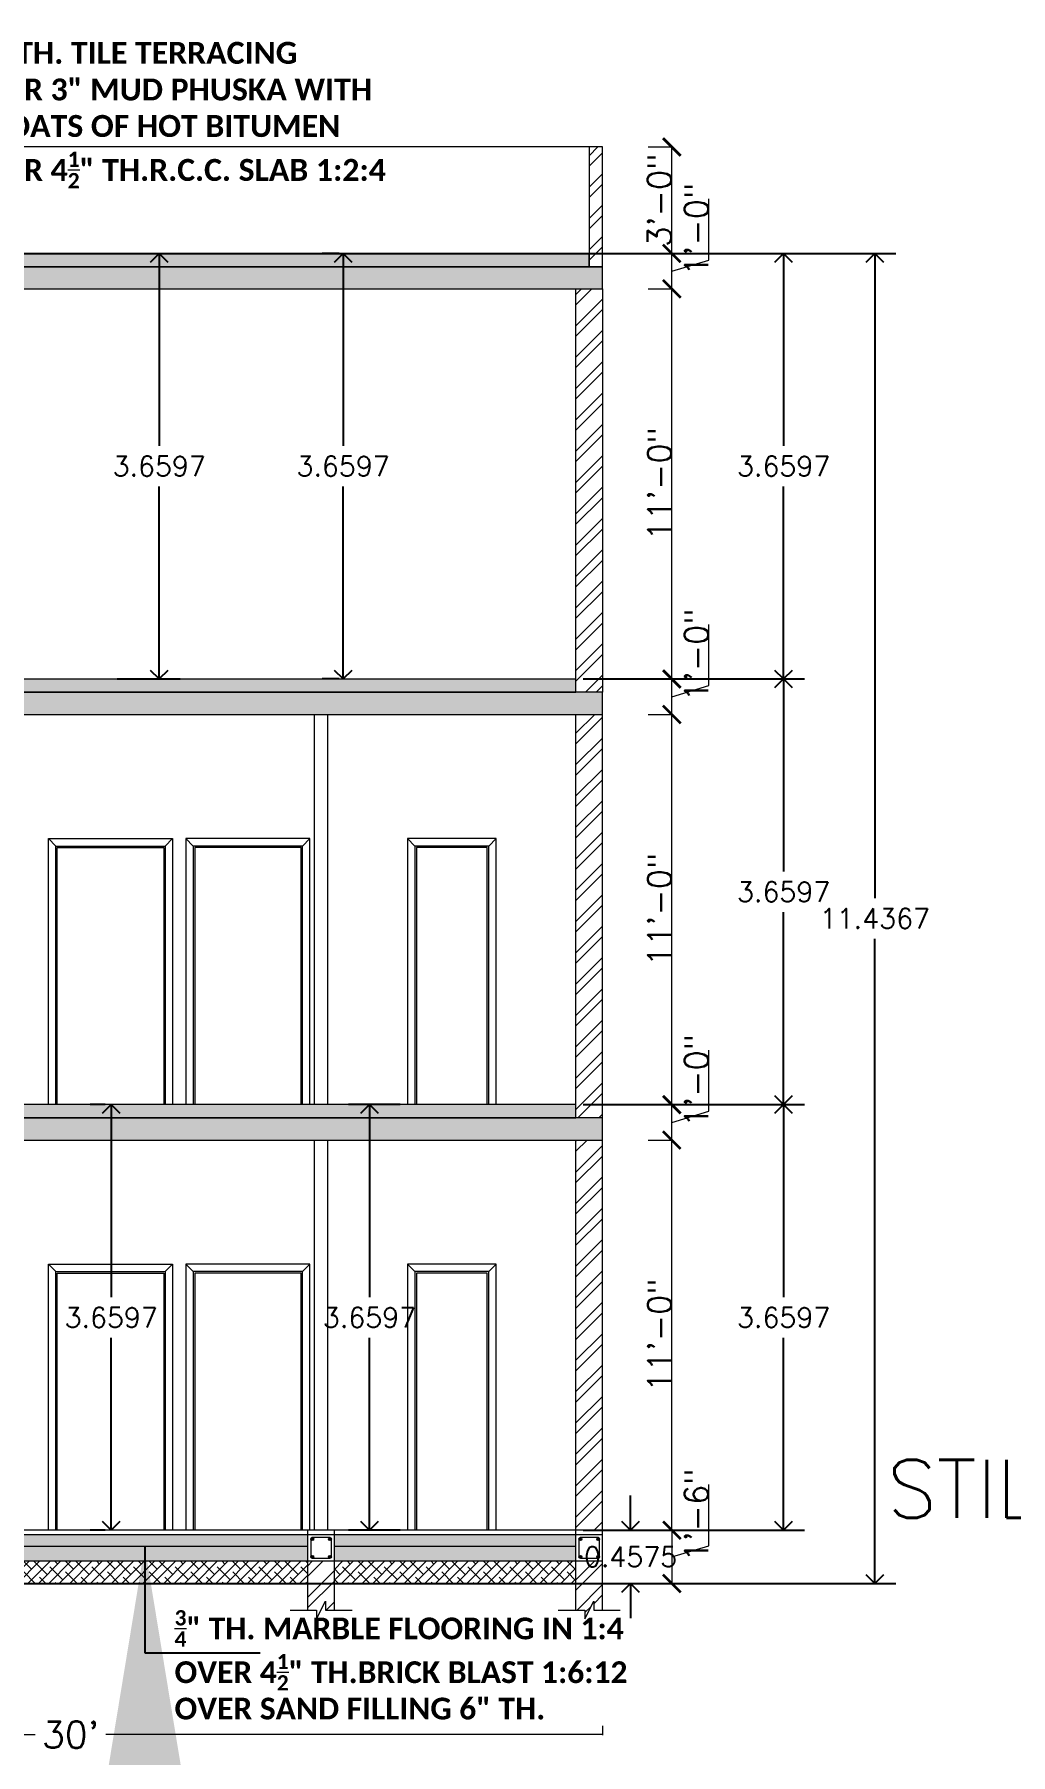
# Model space of a CAD drawing. Header units: metres. Extents: x 0 to 66.7, y 0 to 52.7.
# Drawn here: x 27.17 to 35.56, y 11.29 to 26.08 of the extents above; entities that cross this region are included whole.
import ezdxf

# ---------------------------------------------------------------- set-up
doc = ezdxf.new("R2010")
doc.units = ezdxf.units.M
for name, color, linetype in [('BLK_1_FLR_0_FLOOR_HEIGHT', 160, 'Continuous'), ('BLK_1_FLR_0_KITCHEN', 215, 'Continuous'), ('BLK_1_FLR_0_REGULAR_ROOM_4', 154, 'Continuous'), ('BLK_1_FLR_1_FLOOR_HEIGHT', 160, 'Continuous'), ('BLK_1_FLR_2_FLOOR_HEIGHT', 160, 'Continuous'), ('BLK_1_FLR_2_KITCHEN', 215, 'Continuous'), ('BLK_1_FLR_2_REGULAR_ROOM_1', 154, 'Continuous'), ('BLK_1_HT_OF_BLDG_EXCLUDING_MP', 7, 'Continuous'), ('BLK_1_PLINTH_HEIGHT', 20, 'Continuous')]:
    doc.layers.add(name, color=color, linetype=linetype)
doc.styles.add('MTXPL_TIMES_NEW_ROMA', font='txt.shx', dxfattribs={"height": 0.2})
doc.styles.get("Standard").update_dxf_attribs({"font": 'simplex.shx'})
doc.dimstyles.new('STAIRCASE', dxfattribs={"dimtxt": 4.5, "dimasz": 2, "dimexe": 1, "dimexo": 1, "dimgap": 0.09, "dimtad": 1, "dimdec": 3, "dimzin": 3, "dimdsep": 46, "dimlunit": 4, "dimtxsty": 'Standard', "dimblk": 'ARCHTICK', "dimcen": 0.125, "dimdle": 0.125, "dimazin": 2, "dimtfac": 1, "dimtdec": 3, "dimtofl": 0, "dimtmove": 0, "dimatfit": 3, "dimfxl": 5, "dimfxlon": 1, "dimfrac": 1, "dimtolj": 1, "dimtzin": 0, "dimarcsym": 0})
doc.dimstyles.get("Standard").update_dxf_attribs({"dimtxt": 0.17, "dimasz": 0.149, "dimexe": 0.18, "dimexo": 0.0625, "dimgap": 0.09, "dimtad": 0, "dimtih": 1, "dimtoh": 1, "dimdec": 4, "dimzin": 0, "dimdsep": 46, "dimtxsty": 'Standard', "dimblk": 'OPEN90', "dimcen": 0.09, "dimadec": 0, "dimazin": 0, "dimtfac": 1, "dimtdec": 4, "dimtofl": 0, "dimtmove": 0, "dimatfit": 1, "dimldrblk": 'OPEN', "dimfxl": 1, "dimtolj": 1, "dimtzin": 0, "dimarcsym": 0})
pattern_1 = [(0, (-586.746988, 566.029218), (0.0158842728, 0.0317685456), [0, -0.0317685456])]

# ---------------------------------------------------------------- blocks, each defined once
blk = doc.blocks.new('_ArchTick')
at = {"color": 0, "linetype": 'ByBlock', "const_width": 0.15}
blk.add_lwpolyline([(-0.5, -0.5), (0.5, 0.5)], dxfattribs=at)
blk = doc.blocks.new('_Open90')
at = {"color": 0, "linetype": 'ByBlock', "lineweight": -2}
for p, q in [((0, 0), (-1, 0)), ((-0.5, 0.5), (0, 0)), ((0, 0), (-0.5, -0.5))]:
    blk.add_line(p, q, dxfattribs=at)
blk = doc.blocks.new('*D17')
at = {"layer": 'BLK_1_PLINTH_HEIGHT', "color": 0, "lineweight": -2, "transparency": 16777216}
for p, q in [((32.293, 13.366), (32.293, 13.515)), ((31.886, 13.217), (32.473, 13.217)), ((31.886, 12.76), (32.473, 12.76)), ((32.293, 12.611), (32.293, 12.462))]:
    blk.add_line(p, q, dxfattribs=at)
at = {"layer": 'DEFPOINTS', "color": 0, "lineweight": 0, "transparency": 16777216}
for p in [(31.823, 13.217), (32.293, 13.217), (31.823, 12.76)]:
    blk.add_point(p, dxfattribs=at)
at = {"layer": 'BLK_1_PLINTH_HEIGHT', "color": 0, "lineweight": -2, "transparency": 16777216, "xscale": 0.149, "yscale": 0.149, "zscale": 0.149}
for p, rotation in [((32.293, 13.217), 270), ((32.293, 12.76), 90)]:
    blk.add_blockref('_Open90', p, dxfattribs=dict(at, rotation=rotation))
at = {"layer": 'BLK_1_PLINTH_HEIGHT', "color": 0, "lineweight": 0, "transparency": 16777216, "insert": (32.293, 12.989), "char_height": 0.17, "attachment_point": 5}
blk.add_mtext('\\A1;0.4575', dxfattribs=at)
blk = doc.blocks.new('_Open')
at = {"color": 0, "linetype": 'ByBlock', "lineweight": -2}
for p, q in [((-1, 0.167), (0, 0)), ((-1, -0.167), (0, 0)), ((0, 0), (-1, 0))]:
    blk.add_line(p, q, dxfattribs=at)
blk = doc.blocks.new('*D18')
at = {"layer": 'BLK_1_FLR_0_FLOOR_HEIGHT', "color": 0, "lineweight": -2, "transparency": 16777216}
for p, q in [((31.886, 16.877), (33.789, 16.877)), ((33.609, 16.728), (33.609, 15.222)), ((33.609, 13.366), (33.609, 14.872)), ((31.886, 13.217), (33.789, 13.217))]:
    blk.add_line(p, q, dxfattribs=at)
at = {"layer": 'DEFPOINTS', "color": 0, "lineweight": 0, "transparency": 16777216}
for p in [(31.823, 16.877), (33.609, 16.877), (31.823, 13.217)]:
    blk.add_point(p, dxfattribs=at)
at = {"layer": 'BLK_1_FLR_0_FLOOR_HEIGHT', "color": 0, "lineweight": -2, "transparency": 16777216, "xscale": 0.149, "yscale": 0.149, "zscale": 0.149}
for p, rotation in [((33.609, 16.877), 90), ((33.609, 13.217), 270)]:
    blk.add_blockref('_Open90', p, dxfattribs=dict(at, rotation=rotation))
at = {"layer": 'BLK_1_FLR_0_FLOOR_HEIGHT', "color": 0, "lineweight": 0, "transparency": 16777216, "insert": (33.609, 15.047), "char_height": 0.17, "attachment_point": 5}
blk.add_mtext('\\A1;3.6597', dxfattribs=at)
blk = doc.blocks.new('*D212')
at = {"layer": 'BLK_1_FLR_0_REGULAR_ROOM_4', "color": 0, "lineweight": -2, "transparency": 16777216}
for p, q in [((30.312, 16.877), (29.868, 16.877)), ((30.048, 16.728), (30.048, 15.222)), ((30.048, 13.366), (30.048, 14.872)), ((30.312, 13.217), (29.868, 13.217))]:
    blk.add_line(p, q, dxfattribs=at)
at = {"layer": 'DEFPOINTS', "color": 0, "lineweight": 0, "transparency": 16777216}
for p in [(30.048, 16.877), (30.375, 16.877), (30.375, 13.217)]:
    blk.add_point(p, dxfattribs=at)
at = {"layer": 'BLK_1_FLR_0_REGULAR_ROOM_4', "color": 0, "lineweight": -2, "transparency": 16777216, "xscale": 0.149, "yscale": 0.149, "zscale": 0.149}
for p, rotation in [((30.048, 16.877), 90), ((30.048, 13.217), 270)]:
    blk.add_blockref('_Open90', p, dxfattribs=dict(at, rotation=rotation))
at = {"layer": 'BLK_1_FLR_0_REGULAR_ROOM_4', "color": 0, "lineweight": 0, "transparency": 16777216, "insert": (30.048, 15.047), "char_height": 0.17, "attachment_point": 5}
blk.add_mtext('\\A1;3.6597', dxfattribs=at)
blk = doc.blocks.new('*D244')
at = {"layer": 'BLK_1_FLR_1_FLOOR_HEIGHT', "color": 0, "lineweight": -2, "transparency": 16777216}
for p, q in [((31.886, 20.537), (33.789, 20.537)), ((33.609, 20.388), (33.609, 18.882)), ((33.609, 17.026), (33.609, 18.532)), ((31.886, 16.877), (33.789, 16.877))]:
    blk.add_line(p, q, dxfattribs=at)
at = {"layer": 'DEFPOINTS', "color": 0, "lineweight": 0, "transparency": 16777216}
for p in [(31.823, 20.537), (33.609, 20.537), (31.823, 16.877)]:
    blk.add_point(p, dxfattribs=at)
at = {"layer": 'BLK_1_FLR_1_FLOOR_HEIGHT', "color": 0, "lineweight": -2, "transparency": 16777216, "xscale": 0.149, "yscale": 0.149, "zscale": 0.149}
for p, rotation in [((33.609, 20.537), 90), ((33.609, 16.877), 270)]:
    blk.add_blockref('_Open90', p, dxfattribs=dict(at, rotation=rotation))
at = {"layer": 'BLK_1_FLR_1_FLOOR_HEIGHT', "color": 0, "lineweight": 0, "transparency": 16777216, "insert": (33.609, 18.707), "char_height": 0.17, "attachment_point": 5}
blk.add_mtext('\\A1;3.6597', dxfattribs=at)
blk = doc.blocks.new('*D245')
at = {"layer": 'BLK_1_FLR_2_FLOOR_HEIGHT', "color": 0, "lineweight": -2, "transparency": 16777216}
for p, q in [((31.886, 24.197), (33.789, 24.197)), ((33.609, 24.048), (33.609, 22.542)), ((33.609, 20.686), (33.609, 22.192)), ((31.886, 20.537), (33.789, 20.537))]:
    blk.add_line(p, q, dxfattribs=at)
at = {"layer": 'DEFPOINTS', "color": 0, "lineweight": 0, "transparency": 16777216}
for p in [(31.823, 24.197), (33.609, 24.197), (31.823, 20.537)]:
    blk.add_point(p, dxfattribs=at)
at = {"layer": 'BLK_1_FLR_2_FLOOR_HEIGHT', "color": 0, "lineweight": -2, "transparency": 16777216, "xscale": 0.149, "yscale": 0.149, "zscale": 0.149}
for p, rotation in [((33.609, 24.197), 90), ((33.609, 20.537), 270)]:
    blk.add_blockref('_Open90', p, dxfattribs=dict(at, rotation=rotation))
at = {"layer": 'BLK_1_FLR_2_FLOOR_HEIGHT', "color": 0, "lineweight": 0, "transparency": 16777216, "insert": (33.609, 22.367), "char_height": 0.17, "attachment_point": 5}
blk.add_mtext('\\A1;3.6597', dxfattribs=at)
blk = doc.blocks.new('*D258')
at = {"layer": 'BLK_1_FLR_0_KITCHEN', "color": 0, "lineweight": -2, "transparency": 16777216}
for p, q in [((27.775, 16.877), (27.647, 16.877)), ((27.827, 16.728), (27.827, 15.222)), ((27.827, 13.366), (27.827, 14.872)), ((27.775, 13.217), (27.647, 13.217))]:
    blk.add_line(p, q, dxfattribs=at)
at = {"layer": 'DEFPOINTS', "color": 0, "lineweight": 0, "transparency": 16777216}
for p in [(27.827, 16.877), (27.837, 16.877), (27.837, 13.217)]:
    blk.add_point(p, dxfattribs=at)
at = {"layer": 'BLK_1_FLR_0_KITCHEN', "color": 0, "lineweight": -2, "transparency": 16777216, "xscale": 0.149, "yscale": 0.149, "zscale": 0.149}
for p, rotation in [((27.827, 16.877), 90), ((27.827, 13.217), 270)]:
    blk.add_blockref('_Open90', p, dxfattribs=dict(at, rotation=rotation))
at = {"layer": 'BLK_1_FLR_0_KITCHEN', "color": 0, "lineweight": 0, "transparency": 16777216, "insert": (27.827, 15.047), "char_height": 0.17, "attachment_point": 5}
blk.add_mtext('\\A1;3.6597', dxfattribs=at)
blk = doc.blocks.new('*D263')
at = {"layer": 'BLK_1_FLR_2_REGULAR_ROOM_1', "color": 0, "lineweight": -2, "transparency": 16777216}
for p, q in [((27.878, 24.197), (28.42, 24.197)), ((28.24, 24.048), (28.24, 22.542)), ((28.24, 20.686), (28.24, 22.192)), ((27.878, 20.537), (28.42, 20.537))]:
    blk.add_line(p, q, dxfattribs=at)
at = {"layer": 'DEFPOINTS', "color": 0, "lineweight": 0, "transparency": 16777216}
for p in [(27.816, 24.197), (28.24, 24.197), (27.816, 20.537)]:
    blk.add_point(p, dxfattribs=at)
at = {"layer": 'BLK_1_FLR_2_REGULAR_ROOM_1', "color": 0, "lineweight": -2, "transparency": 16777216, "xscale": 0.149, "yscale": 0.149, "zscale": 0.149}
for p, rotation in [((28.24, 24.197), 90), ((28.24, 20.537), 270)]:
    blk.add_blockref('_Open90', p, dxfattribs=dict(at, rotation=rotation))
at = {"layer": 'BLK_1_FLR_2_REGULAR_ROOM_1', "color": 0, "lineweight": 0, "transparency": 16777216, "insert": (28.24, 22.367), "char_height": 0.17, "attachment_point": 5}
blk.add_mtext('\\A1;3.6597', dxfattribs=at)
blk = doc.blocks.new('*D265')
at = {"layer": 'BLK_1_FLR_2_KITCHEN', "color": 0, "lineweight": -2, "transparency": 16777216}
for p, q in [((29.788, 24.197), (29.641, 24.197)), ((29.821, 24.048), (29.821, 22.542)), ((29.821, 20.686), (29.821, 22.192)), ((29.788, 20.537), (29.641, 20.537))]:
    blk.add_line(p, q, dxfattribs=at)
at = {"layer": 'DEFPOINTS', "color": 0, "lineweight": 0, "transparency": 16777216}
for p in [(29.821, 24.197), (29.851, 24.197), (29.851, 20.537)]:
    blk.add_point(p, dxfattribs=at)
at = {"layer": 'BLK_1_FLR_2_KITCHEN', "color": 0, "lineweight": -2, "transparency": 16777216, "xscale": 0.149, "yscale": 0.149, "zscale": 0.149}
for p, rotation in [((29.821, 24.197), 90), ((29.821, 20.537), 270)]:
    blk.add_blockref('_Open90', p, dxfattribs=dict(at, rotation=rotation))
at = {"layer": 'BLK_1_FLR_2_KITCHEN', "color": 0, "lineweight": 0, "transparency": 16777216, "insert": (29.821, 22.367), "char_height": 0.17, "attachment_point": 5}
blk.add_mtext('\\A1;3.6597', dxfattribs=at)
blk = doc.blocks.new('*D333')
at = {"layer": 'BLK_1_HT_OF_BLDG_EXCLUDING_MP', "color": 0, "lineweight": -2, "transparency": 16777216}
for p, q in [((22.965, 24.197), (34.574, 24.197)), ((34.394, 24.048), (34.394, 18.653)), ((34.394, 12.909), (34.394, 18.303)), ((22.965, 12.76), (34.574, 12.76))]:
    blk.add_line(p, q, dxfattribs=at)
at = {"layer": 'DEFPOINTS', "color": 0, "lineweight": 0, "transparency": 16777216}
for p in [(22.903, 24.197), (34.394, 24.197), (22.903, 12.76)]:
    blk.add_point(p, dxfattribs=at)
at = {"layer": 'BLK_1_HT_OF_BLDG_EXCLUDING_MP', "color": 0, "lineweight": -2, "transparency": 16777216, "xscale": 0.149, "yscale": 0.149, "zscale": 0.149}
for p, rotation in [((34.394, 24.197), 90), ((34.394, 12.76), 270)]:
    blk.add_blockref('_Open90', p, dxfattribs=dict(at, rotation=rotation))
at = {"layer": 'BLK_1_HT_OF_BLDG_EXCLUDING_MP', "color": 0, "lineweight": 0, "transparency": 16777216, "insert": (34.394, 18.478), "char_height": 0.17, "attachment_point": 5}
blk.add_mtext('\\A1;11.4367', dxfattribs=at)

msp = doc.modelspace()

# ---------------------------------------------------------------- hatches: boundary and pattern name
at = {"lineweight": 0}
h = msp.add_hatch(dxfattribs=at)
h.set_pattern_fill('ANSI32', color=256, scale=0.508297)
h.set_pattern_definition([(45, (-24447.27909, -410.05607), (-0.134782524, 0.134782524), []), (45, (-24447.18923, -410.05607), (-0.134782524, 0.134782524), [])])
h.paths.add_polyline_path([(32.0522, 25.1116), (31.93784, 25.1116), (31.93784, 24.0823), (32.0522, 24.0823)])
h.paths.add_polyline_path([(32.0522, 23.89169), (31.82347, 23.89169), (31.82347, 20.42256), (32.0522, 20.42256)])
h.paths.add_polyline_path([(32.0522, 20.23195), (31.82347, 20.23195), (31.82347, 16.76283), (32.0522, 16.76283)])
h.paths.add_polyline_path([(32.0522, 16.57222), (31.82347, 16.57222), (31.82347, 13.21746), (32.0522, 13.21746)])
h.paths.add_polyline_path([(32.0522, 12.9506), (31.82347, 12.9506), (31.82347, 12.53126), (31.89971, 12.53126), (31.89971, 12.45501), (31.97596, 12.6075), (31.97596, 12.53126), (32.0522, 12.53126)])
h.paths.add_polyline_path([(29.74581, 12.9506), (29.51707, 12.9506), (29.51707, 12.53126), (29.59332, 12.53126), (29.59332, 12.45501), (29.66956, 12.6075), (29.66956, 12.53126), (29.74581, 12.53126)])
h.paths.add_polyline_path([(23.13159, 12.9506), (22.90286, 12.9506), (22.90286, 12.53126), (22.97911, 12.53126), (22.97911, 12.45501), (23.05535, 12.6075), (23.05535, 12.53126), (23.13159, 12.53126)])
h.paths.add_polyline_path([(23.13159, 16.57222), (22.90286, 16.57222), (22.90286, 13.21746), (23.13159, 13.21746)])
h.paths.add_polyline_path([(23.13159, 20.23195), (22.90286, 20.23195), (22.90286, 16.76283), (23.13159, 16.76283)])
h.paths.add_polyline_path([(23.13159, 23.89169), (22.90286, 23.89169), (22.90286, 20.42256), (23.13159, 20.42256)])
h.paths.add_polyline_path([(24.88522, 23.89169), (24.65648, 23.89169), (24.65648, 20.42256), (24.88522, 20.42256)])
h.paths.add_polyline_path([(23.01723, 25.1116), (22.90286, 25.1116), (22.90286, 24.0823), (23.01723, 24.0823)])
h = msp.add_hatch(dxfattribs=at)
h.set_pattern_fill('DOTS', color=256, scale=0.508297)
h.set_pattern_definition([(0, (-586.746988, 573.34869), (0.0158842728, 0.0317685456), [0, -0.0317685456])])
h.paths.add_polyline_path([(31.93784, 24.19667), (23.01723, 24.19667), (23.01723, 24.0823), (31.93784, 24.0823)])
h = msp.add_hatch(dxfattribs=at)
h.set_pattern_fill('AR-CONC', color=256, scale=0.025415)
h.set_pattern_definition([(50, (-586.74699, 573.34869), (0.182290502, -0.015948352), [0.019061127, -0.2096724]), (355, (-586.74699, 573.3487), (-0.035263425, 0.1911684), [0.0152489, -0.16773792]), (100.451444, (-586.7318, 573.34736), (0.147027077, 0.175220046), [0.016199466, -0.17819412]), (46.1842, (-586.74699, 573.39952), (0.27123764, -0.042066455), [0.02859169, -0.3145086]), (96.635635, (-586.72438, 573.39602), (0.237542805, 0.24757065), [0.02429921, -0.26729133]), (351.184164, (-586.747, 573.39952), (0.237542805, 0.24757065), [0.02287335, -0.25160688]), (21, (-586.72157, 573.38681), (0.15170295, -0.102324933), [0.019061127, -0.2096724]), (326, (-586.72157, 573.38681), (0.061838194, 0.1842957), [0.0152489, -0.16773792]), (71.451445, (-586.70893, 573.37829), (0.213541143, 0.081970765), [0.016199465, -0.17819412]), (37.5, (-586.74699, 573.34869), (0.0030904073, 0.0846044285), [0, -0.165704734, 0, -0.170279404, 0, -0.168373292]), (7.5, (-586.74699, 573.34869), (0.066858693, 0.100239092), [0, -0.097084675, 0, -0.161892508, 0, -0.064172462]), (327.5, (-586.80366, 573.34869), (0.135670099, -0.005732284), [0, -0.063537091, 0, -0.198235724, 0, -0.263043557]), (317.5, (-586.82908, 573.34869), (0.148215811, 0.025441518), [0, -0.082598218, 0, -0.131648853, 0, -0.186799048])])
h.paths.add_polyline_path([(32.0522, 24.0823), (22.90286, 24.0823), (22.90286, 23.89169), (32.0522, 23.89169)])
h = msp.add_hatch(dxfattribs=at)
h.set_pattern_fill('AR-CONC', color=256, scale=0.025415)
h.set_pattern_definition([(50, (-586.74699, 569.68895), (0.182290502, -0.015948352), [0.019061127, -0.2096724]), (355, (-586.74699, 569.68895), (-0.035263425, 0.1911684), [0.0152489, -0.16773792]), (100.451444, (-586.7318, 569.68763), (0.147027077, 0.175220046), [0.016199466, -0.17819412]), (46.1842, (-586.74699, 569.73978), (0.27123764, -0.042066455), [0.02859169, -0.3145086]), (96.635635, (-586.72438, 569.73628), (0.237542805, 0.24757065), [0.02429921, -0.26729133]), (351.184164, (-586.747, 569.73978), (0.237542805, 0.24757065), [0.02287335, -0.25160688]), (21, (-586.72157, 569.72708), (0.15170295, -0.102324933), [0.019061127, -0.2096724]), (326, (-586.72157, 569.72708), (0.061838194, 0.1842957), [0.0152489, -0.16773792]), (71.451445, (-586.70893, 569.71855), (0.213541143, 0.081970765), [0.016199465, -0.17819412]), (37.5, (-586.74699, 569.688955), (0.0030904073, 0.0846044285), [0, -0.165704734, 0, -0.170279404, 0, -0.168373292]), (7.5, (-586.74699, 569.688955), (0.066858693, 0.100239092), [0, -0.097084675, 0, -0.161892508, 0, -0.064172462]), (327.5, (-586.80366, 569.688955), (0.135670099, -0.005732284), [0, -0.063537091, 0, -0.198235724, 0, -0.263043557]), (317.5, (-586.82908, 569.68895), (0.148215811, 0.025441518), [0, -0.082598218, 0, -0.131648853, 0, -0.186799048])])
h.paths.add_polyline_path([(32.0522, 20.42256), (22.90286, 20.42256), (22.90286, 20.23195), (32.0522, 20.23195)])
h = msp.add_hatch(dxfattribs=at)
h.set_pattern_fill('DOTS', color=256, scale=0.508297)
h.set_pattern_definition([(0, (-586.746988, 569.688955), (0.0158842728, 0.0317685456), [0, -0.0317685456])])
h.paths.add_polyline_path([(24.65648, 20.42256), (24.65648, 20.53693), (23.13159, 20.53693), (23.13159, 20.42256)])
h.paths.add_polyline_path([(24.88522, 20.53693), (24.88522, 20.42256), (31.82347, 20.42256), (31.82347, 20.53693)])
h = msp.add_hatch(dxfattribs=at)
h.set_pattern_fill('DOTS', color=256, scale=0.508297)
h.set_pattern_definition(pattern_1)
h.paths.add_polyline_path([(31.82347, 16.87719), (23.13159, 16.87719), (23.13159, 16.76283), (31.82347, 16.76283)])
h = msp.add_hatch(dxfattribs=at)
h.set_pattern_fill('AR-CONC', color=256, scale=0.025415)
h.set_pattern_definition([(50, (-586.74699, 566.02922), (0.182290502, -0.015948352), [0.019061127, -0.2096724]), (355, (-586.74699, 566.02922), (-0.035263425, 0.1911684), [0.0152489, -0.16773792]), (100.451444, (-586.7318, 566.02789), (0.147027077, 0.175220046), [0.016199466, -0.17819412]), (46.1842, (-586.74699, 566.08005), (0.27123764, -0.042066455), [0.02859169, -0.3145086]), (96.635635, (-586.72438, 566.07654), (0.237542805, 0.24757065), [0.02429921, -0.26729133]), (351.184164, (-586.747, 566.08005), (0.237542805, 0.24757065), [0.02287335, -0.25160688]), (21, (-586.72157, 566.06734), (0.15170295, -0.102324933), [0.019061127, -0.2096724]), (326, (-586.72157, 566.06734), (0.061838194, 0.1842957), [0.0152489, -0.16773792]), (71.451445, (-586.70893, 566.05881), (0.213541143, 0.081970765), [0.016199465, -0.17819412]), (37.5, (-586.74699, 566.02922), (0.0030904073, 0.0846044285), [0, -0.165704734, 0, -0.170279404, 0, -0.168373292]), (7.5, (-586.74699, 566.02922), (0.066858693, 0.100239092), [0, -0.097084675, 0, -0.161892508, 0, -0.064172462]), (327.5, (-586.80366, 566.02922), (0.135670099, -0.005732284), [0, -0.063537091, 0, -0.198235724, 0, -0.263043557]), (317.5, (-586.82908, 566.02922), (0.148215811, 0.025441518), [0, -0.082598218, 0, -0.131648853, 0, -0.186799048])])
h.paths.add_polyline_path([(32.0522, 16.76283), (22.90286, 16.76283), (22.90286, 16.57222), (32.0522, 16.57222)])
h = msp.add_hatch(dxfattribs=at)
h.set_pattern_fill('GRAVEL', color=256, scale=0.254148)
h.set_pattern_definition([(228.0127875, (-586.564001, 566.283367), (-2.03318691684, -2.28733528145), [0.034192104, -3.385024445]), (184.9697407, (-586.586874, 566.257952), (3.04978037526, 0.2541483646), [0.058674725, -5.8087959]), (132.510447, (-586.645328, 566.252869), (2.54148364605, -2.79563201066), [0.041372304, -4.09586333]), (267.273689, (-586.744446, 566.189332), (0.2541483646, 5.0829672921), [0.053431644, -5.28973174]), (292.8336542, (-586.746988, 566.13596), (-1.27074182303, 3.04978037526), [0.052393956, -5.1870088]), (357.273689, (-586.726656, 566.087672), (-5.0829672921, 0.2541483646), [0.053431644, -5.28973174]), (37.6942405, (-586.673285, 566.085131), (-3.30392873987, -2.54148364605), [0.070660616, -6.995395245]), (72.2553284, (-586.617372, 566.128336), (1.77903855224, 5.59126402131), [0.066710896, -6.60438111]), (121.4295656, (-586.59704, 566.191873), (-2.03318691684, 3.30392873987), [0.0536126, -5.30765303]), (175.2363583, (-586.624997, 566.23762), (2.79563201066, -0.2541483646), [0.06120706, -2.99914451]), (222.3974378, (-586.685992, 566.242703), (-3.04978037526, -2.79563201066), [0.079154, -7.83625183]), (138.8140748, (-586.49284, 566.18679), (-1.77903855224, 1.5248901876), [0.027016225, -2.67461795]), (171.4692344, (-586.513171, 566.20458), (3.30392873987, -0.50829672921), [0.0513982, -5.08843438]), (225, (-586.564, 566.2122), (0, -0.254148365), [0.035941916, -0.32347815]), (203.1985905, (-586.58179, 566.242703), (1.270741823, 0.5082967292), [0.01935543, -1.91618085]), (291.8014095, (-586.59958, 566.23508), (-0.2541483646, 0.7624450938), [0.02737254, -1.34125829]), (30.9637565, (-586.589416, 566.209664), (0.7624450938, 0.5082967292), [0.04445792, -1.43746897]), (161.565051, (-586.55129, 566.23254), (0.508296729, -0.2541483646), [0.03214748, -0.771540215]), (16.3895403, (-586.746988, 566.235078), (2.54148364605, 0.76244509382), [0.04503509, -4.458485405]), (70.346176, (-586.703783, 566.247786), (-1.01659345842, -2.79563201066), [0.03778195, -3.74040511]), (293.1985905, (-586.551294, 566.283367), (-0.5082967292, 1.270741823), [0.03871061, -1.89682567]), (343.6104597, (-586.536045, 566.247786), (-2.54148364605, 0.76244509382), [0.04503509, -4.458485405]), (339.4439548, (-586.746988, 566.077506), (-1.270741823, 0.5082967292), [0.04342887, -2.12801571]), (294.7751406, (-586.706324, 566.062258), (-1.27074182303, 2.79563201066), [0.036388455, -3.60246235]), (66.8014095, (-586.548752, 566.029218), (0.5082967292, 1.270741823), [0.03871061, -1.89682567]), (17.3540246, (-586.533503, 566.064799), (-3.30392873987, -1.01659345842), [0.042603145, -4.21769977]), (69.4439548, (-586.673285, 566.029218), (-0.5082967292, -1.270741823), [0.02171444, -2.14973014]), (101.3099325, (-586.564, 566.02922), (-0.2541483646, 1.0165934584), [0.012959025, -1.282948445]), (165.9637565, (-586.56654, 566.041926), (0.762445094, -0.2541483646), [0.052393956, -0.995486596]), (186.009006, (-586.617372, 566.054633), (2.54148364605, 0.2541483646), [0.048555045, -4.80694264]), (303.690068, (-586.589416, 566.18679), (-0.2541483646, 0.508296729), [0.036653785, -0.879691175]), (353.1572266, (-586.569084, 566.156292), (4.32052219829, -0.50829672921), [0.06399303, -6.335299274]), (60.945396, (-586.505547, 566.148668), (-1.0165934584, -1.7790385522), [0.0261661, -2.590451464]), (90, (-586.49284, 566.17154), (-0.254148365, 0.254148365), [0.0152489, -0.23889946]), (120.2564372, (-586.622455, 566.062258), (1.01659345842, -1.77903855224), [0.03530731, -3.49543461]), (48.0127875, (-586.640245, 566.092755), (2.03318691684, 2.28733528145), [0.06838421, -3.35083234]), (0, (-586.5945, 566.14358), (0.254148365, 0.254148365), [0.066078575, -0.18806979]), (325.3048465, (-586.52842, 566.143585), (2.54148364605, -1.77903855224), [0.040184415, -3.978254064]), (254.054604, (-586.49538, 566.12071), (-0.2541483646, -1.0165934584), [0.03700451, -1.81322351]), (207.6459754, (-586.505547, 566.085131), (-4.8288189275, -2.54148364605), [0.06024968, -5.96472848]), (175.4260787, (-586.558918, 566.057175), (-3.30392873987, 0.2541483646), [0.063740156, -6.3102684])])
h.paths.add_polyline_path([(29.74581, 13.17934), (29.74581, 13.07768), (31.82347, 13.07768), (31.82347, 13.17934)])
h.paths.add_polyline_path([(29.51707, 13.07768), (29.51707, 13.17934), (23.13159, 13.17934), (23.13159, 13.07768)])
h = msp.add_hatch(dxfattribs=at)
h.set_pattern_fill('DOTS', color=256, scale=0.508297)
h.set_pattern_definition(pattern_1)
h.paths.add_polyline_path([(29.51707, 12.9506), (29.51707, 13.07768), (23.13159, 13.07768), (23.13159, 12.9506)])
h.paths.add_polyline_path([(29.74581, 13.07768), (29.74581, 12.9506), (31.82347, 12.9506), (31.82347, 13.07768)])
h = msp.add_hatch(color=256, dxfattribs=at)
h.dxf.hatch_style = 1
edge = h.paths.add_edge_path()
edge.add_arc((29.70768, 13.14121), 0.01271, 0, 360)
edge = h.paths.add_edge_path()
edge.add_arc((29.55519, 13.14121), 0.01271, 0, 360)
edge = h.paths.add_edge_path()
edge.add_arc((29.55519, 12.98872), 0.01271, 0, 360)
edge = h.paths.add_edge_path()
edge.add_arc((29.70768, 12.98872), 0.01271, 0, 360)
h = msp.add_hatch(color=256, dxfattribs=at)
h.dxf.hatch_style = 1
edge = h.paths.add_edge_path()
edge.add_arc((32.01408, 13.14121), 0.01271, 0, 360)
edge = h.paths.add_edge_path()
edge.add_arc((31.86159, 13.14121), 0.01271, 0, 360)
edge = h.paths.add_edge_path()
edge.add_arc((31.86159, 12.98872), 0.01271, 0, 360)
edge = h.paths.add_edge_path()
edge.add_arc((32.01408, 12.98872), 0.01271, 0, 360)
h = msp.add_hatch(dxfattribs=at)
h.set_pattern_fill('ANSI38', color=256, scale=0.508297)
h.set_pattern_definition([(45, (-586.74699, 566.02922), (-0.044927508, 0.044927508), []), (135, (-586.74699, 566.02922), (-0.134782524, 0.044927508), [0.158842728, -0.095305637])])
h.paths.add_polyline_path([(29.74581, 12.9506), (29.74581, 12.75999), (31.82347, 12.75999), (31.82347, 12.9506)])
h.paths.add_polyline_path([(29.51707, 12.75999), (29.51707, 12.9506), (23.13159, 12.9506), (23.13159, 12.75999)])

# ---------------------------------------------------------------- linework, layer by layer
for p, q in [((31.93784, 25.1116), (23.01723, 25.1116)), ((32.44431, 25.1116), (32.6508, 25.1116)), ((32.64762, 24.19349), (32.64762, 25.11478)), ((32.96566, 24.13959), (32.96566, 24.6655)), ((32.44431, 24.19667), (32.6508, 24.19667)), ((32.44431, 24.19667), (32.6508, 24.19667)), ((32.64762, 23.88851), (32.64762, 24.19984)), ((32.64762, 24.04418), (32.96566, 24.13959)), ((32.44431, 23.89169), (32.6508, 23.89169)), ((32.44431, 23.89169), (32.6508, 23.89169)), ((32.64762, 20.53375), (32.64762, 23.89487)), ((32.96566, 20.47985), (32.96566, 21.00576)), ((32.44431, 20.53693), (32.6508, 20.53693)), ((32.44431, 20.53693), (32.6508, 20.53693)), ((32.64762, 20.22878), (32.64762, 20.54011)), ((32.64762, 20.38444), (32.96566, 20.47985)), ((29.57426, 16.87719), (29.57426, 20.23195)), ((29.68862, 16.87719), (29.68862, 20.23195)), ((31.82347, 16.76283), (31.82347, 20.23195)), ((32.0522, 16.76283), (32.0522, 20.23195)), ((32.44431, 20.23195), (32.6508, 20.23195)), ((32.44431, 20.23195), (32.6508, 20.23195)), ((32.64762, 16.87402), (32.64762, 20.23513)), ((27.28692, 19.16453), (27.35046, 19.10099)), ((28.35434, 19.16453), (28.29081, 19.10099)), ((28.46871, 19.16453), (28.53225, 19.10099)), ((29.53613, 19.16453), (29.4726, 19.10099)), ((30.37482, 19.16453), (30.43836, 19.10099)), ((31.13727, 19.16453), (31.07373, 19.10099)), ((32.96566, 16.82012), (32.96566, 17.34602)), ((32.44431, 16.87719), (32.6508, 16.87719)), ((32.44431, 16.87719), (32.6508, 16.87719)), ((32.64762, 16.56904), (32.64762, 16.88037)), ((32.64762, 16.7247), (32.96566, 16.82012)), ((29.57426, 13.21746), (29.57426, 16.57222)), ((29.68862, 13.21746), (29.68862, 16.57222)), ((31.82347, 12.53126), (31.82347, 16.57222)), ((32.0522, 12.53126), (32.0522, 16.57222)), ((32.44431, 16.57222), (32.6508, 16.57222)), ((32.44431, 16.57222), (32.6508, 16.57222)), ((32.64762, 13.21428), (32.64762, 16.57539)), ((27.28692, 15.50479), (27.35046, 15.44126)), ((28.35434, 15.50479), (28.29081, 15.44126)), ((28.46871, 15.50479), (28.53225, 15.44126)), ((29.53613, 15.50479), (29.4726, 15.44126)), ((30.37482, 15.50479), (30.43836, 15.44126)), ((31.13727, 15.50479), (31.07373, 15.44126)), ((32.96566, 13.08413), (32.96566, 13.61004)), ((32.0522, 13.21746), (22.90286, 13.21746)), ((32.0522, 13.17934), (22.90286, 13.17934)), ((29.51707, 12.53126), (29.51707, 13.21746)), ((29.74581, 12.53126), (29.74581, 13.21746)), ((32.44431, 13.21746), (32.6508, 13.21746)), ((32.44431, 13.21746), (32.6508, 13.21746)), ((32.64762, 13.22063), (32.64762, 12.75681)), ((29.51707, 13.07768), (23.13159, 13.07768)), ((31.82347, 13.07768), (29.74581, 13.07768)), ((32.64762, 12.98872), (32.96566, 13.08413)), ((32.0522, 12.9506), (22.90286, 12.9506)), ((29.51707, 12.75999), (23.13159, 12.75999)), ((31.82347, 12.75999), (29.74581, 12.75999)), ((32.44431, 12.75999), (32.6508, 12.75999)), ((22.90744, 11.45995), (27.28123, 11.45995)), ((32.04763, 11.45995), (27.67384, 11.45995)), ((32.0522, 11.5362), (32.0522, 11.45538))]:
    msp.add_line(p, q, dxfattribs=at)
for points in [[(32.0522, 25.1116), (31.93784, 25.1116), (31.93784, 24.0823), (32.0522, 24.0823)], [(31.93784, 24.19667), (23.01723, 24.19667), (23.01723, 24.0823), (31.93784, 24.0823)], [(32.0522, 24.0823), (22.90286, 24.0823), (22.90286, 23.89169), (32.0522, 23.89169)], [(32.0522, 20.42256), (31.82347, 20.42256), (31.82347, 23.89169), (32.0522, 23.89169)], [(32.0522, 20.42256), (22.90286, 20.42256), (22.90286, 20.23195), (32.0522, 20.23195)], [(31.82347, 16.87719), (23.13159, 16.87719), (23.13159, 16.76283), (31.82347, 16.76283)], [(32.0522, 16.76283), (22.90286, 16.76283), (22.90286, 16.57222), (32.0522, 16.57222)]]:
    msp.add_lwpolyline(points, close=True, dxfattribs=at)
for points in [[(24.65648, 20.53693), (23.13159, 20.53693), (23.13159, 20.42256), (31.82347, 20.42256), (31.82347, 20.53693), (24.88522, 20.53693)], [(27.28692, 16.87719), (27.28692, 19.16453), (28.35434, 19.16453), (28.35434, 16.87719)], [(27.35046, 16.87719), (27.35046, 19.10099), (28.29081, 19.10099), (28.29081, 16.87719)], [(27.36317, 16.87719), (27.36317, 19.08828), (28.2781, 19.08828), (28.2781, 16.87719)], [(29.53613, 16.87719), (29.53613, 19.16453), (28.46871, 19.16453), (28.46871, 16.87719)], [(29.4726, 16.87719), (29.4726, 19.10099), (28.53225, 19.10099), (28.53225, 16.87719)], [(29.45989, 16.87719), (29.45989, 19.08828), (28.54495, 19.08828), (28.54495, 16.87719)], [(31.13727, 16.87719), (31.13727, 19.16453), (30.37482, 19.16453), (30.37482, 16.87719)], [(31.07373, 16.87719), (31.07373, 19.10099), (30.43836, 19.10099), (30.43836, 16.87719)], [(31.06102, 16.87719), (31.06102, 19.08828), (30.45107, 19.08828), (30.45107, 16.87719)], [(27.28692, 13.21746), (27.28692, 15.50479), (28.35434, 15.50479), (28.35434, 13.21746)], [(27.35046, 13.21746), (27.35046, 15.44126), (28.29081, 15.44126), (28.29081, 13.21746)], [(27.36317, 13.21746), (27.36317, 15.42855), (28.2781, 15.42855), (28.2781, 13.21746)], [(29.53613, 13.21746), (29.53613, 15.50479), (28.46871, 15.50479), (28.46871, 13.21746)], [(29.4726, 13.21746), (29.4726, 15.44126), (28.53225, 15.44126), (28.53225, 13.21746)], [(29.45989, 13.21746), (29.45989, 15.42855), (28.54495, 15.42855), (28.54495, 13.21746)], [(31.13727, 13.21746), (31.13727, 15.50479), (30.37482, 15.50479), (30.37482, 13.21746)], [(31.07373, 13.21746), (31.07373, 15.44126), (30.43836, 15.44126), (30.43836, 13.21746)], [(31.06102, 13.21746), (31.06102, 15.42855), (30.45107, 15.42855), (30.45107, 13.21746)], [(29.36458, 12.53126), (29.59332, 12.53126), (29.59332, 12.45501), (29.66956, 12.6075), (29.66956, 12.53126), (29.89829, 12.53126)], [(31.67098, 12.53126), (31.89971, 12.53126), (31.89971, 12.45501), (31.97596, 12.6075), (31.97596, 12.53126), (32.20469, 12.53126)]]:
    msp.add_lwpolyline(points, dxfattribs=at)
for points in [[(29.70768, 13.15392), (29.55519, 13.15392, 0.41421356), (29.54249, 13.14121), (29.54249, 12.98872, 0.41421356), (29.55519, 12.97602), (29.70768, 12.97602, 0.41421356), (29.72039, 12.98872), (29.72039, 13.14121, 0.41421356)], [(32.01408, 13.15392), (31.86159, 13.15392, 0.41421356), (31.84888, 13.14121), (31.84888, 12.98872, 0.41421356), (31.86159, 12.97602), (32.01408, 12.97602, 0.41421356), (32.02679, 12.98872), (32.02679, 13.14121, 0.41421356)]]:
    msp.add_lwpolyline(points, format="xyb", close=True, dxfattribs=at)
for centre in [(29.55519, 13.14121), (29.70768, 13.14121), (31.86159, 13.14121), (32.01408, 13.14121), (29.55519, 12.98872), (29.70768, 12.98872), (31.86159, 12.98872), (32.01408, 12.98872)]:
    msp.add_circle(centre, 0.01271, dxfattribs=at)
msp.add_solid([(32.04763, 11.46071), (32.04763, 11.45919), (32.0522, 11.45995)], dxfattribs=at)

# ---------------------------------------------------------------- block references
at = {"lineweight": 0, "xscale": 0.152489018763067, "yscale": 0.152489018763067, "zscale": 0.152489018763067}
for p, rotation in [((32.64762, 25.1116), 90), ((32.64762, 24.19667), 90), ((32.64762, 24.19667), 270), ((32.64762, 23.89169), 90), ((32.64762, 23.89169), 270), ((32.64762, 20.53693), 90), ((32.64762, 20.53693), 270), ((32.64762, 20.23195), 90), ((32.64762, 20.23195), 270), ((32.64762, 16.87719), 90), ((32.64762, 16.87719), 270), ((32.64762, 16.57222), 90), ((32.64762, 16.57222), 270), ((32.64762, 13.21746), 270), ((32.64762, 13.21746), 90), ((32.64762, 12.75999), 270)]:
    msp.add_blockref('_ArchTick', p, dxfattribs=dict(at, rotation=rotation))

# ---------------------------------------------------------------- texts
at = {"lineweight": 0, "attachment_point": 1}
for s, width, gutter_width, heights, insert, char_height in [('\\A1;\\pxql;{\\fCalibri|b1|i0|c0|p34;1\\H0.7x;\\S1/2;\\H1.42857x;" TH. TILE TERRACING\\POVER 3" MUD PHUSKA WITH\\P2 COATS OF HOT BITUMEN\\POVER 4\\H0.7x;\\S1/2;\\H1.42857x;" TH.R.C.C. SLAB 1:2:4}', 4.9902356, 0.01681, [2.38454], (26.56685, 26.07938), 0.1882934), ('\\A1;\\pxql;{\\fCalibri|b1|i0|c0|p34;\\H0.7x;\\S3/4;\\H1.42857x;" TH. MARBLE FLOORING IN 1:4\\POVER 4\\H0.7x;\\S1/2;\\H1.42857x;" TH.BRICK BLAST 1:6:12\\POVER SAND FILLING 6" TH. }', 4.9506305, 0.01668, [2.36561], (28.37179, 12.53003), 0.186799)]:
    msp.add_mtext_dynamic_manual_height_columns(s, width=width, gutter_width=gutter_width, heights=heights, dxfattribs=dict(at, insert=insert, char_height=char_height))
at = {"lineweight": 0, "char_height": 0.203319, "attachment_point": 5, "rotation": 90}
for s, insert in [('\\A1;3\'-0"', (32.54146, 24.65413)), ('\\A1;1\'-0"', (32.85956, 24.40254)), ('\\A1;11\'-0"', (32.54153, 22.21431)), ('\\A1;1\'-0"', (32.85956, 20.74281)), ('\\A1;11\'-0"', (32.54153, 18.55457)), ('\\A1;1\'-0"', (32.85956, 17.08307)), ('\\A1;11\'-0"', (32.54153, 14.89484)), ('\\A1;1\'-6"', (32.85956, 13.34709))]:
    msp.add_mtext(s, dxfattribs=dict(at, insert=insert))
at = {"layer": 'BLK_1_FLR_0_FLOOR_HEIGHT', "lineweight": 0, "style": 'MTXPL_TIMES_NEW_ROMA'}
msp.add_text('STILT_FLR_HT=NO', height=0.5, dxfattribs=at).set_placement((34.49768, 13.32281))

# ---------------------------------------------------------------- dimensions: what is measured, and where the dimension line sits
at = {"layer": 'BLK_1_FLR_0_FLOOR_HEIGHT', "lineweight": 0}
dim = msp.add_linear_dim(base=(33.60906, 16.87719), p1=(31.82347, 13.21746), p2=(31.82347, 16.87719), angle=90, dimstyle='Standard', dxfattribs=at)
dim.commit()
dim.dimension.update_dxf_attribs({"geometry": '*D18', "text_midpoint": (33.60906, 15.04733)})
at = {"layer": 'BLK_1_FLR_0_KITCHEN', "lineweight": 0}
dim = msp.add_aligned_dim(p1=(27.83743, 13.21746), p2=(27.83743, 16.87719), distance=0.01052, dimstyle='Standard', dxfattribs=at)
dim.commit()
dim.dimension.update_dxf_attribs({"geometry": '*D258', "text_midpoint": (27.82691, 15.04733)})
at = {"layer": 'BLK_1_FLR_0_REGULAR_ROOM_4', "color": 1, "lineweight": 0}
dim = msp.add_aligned_dim(p1=(30.37482, 13.21746), p2=(30.37482, 16.87719), distance=0.32635, dimstyle='Standard', dxfattribs=at)
dim.commit()
dim.dimension.update_dxf_attribs({"geometry": '*D212', "text_midpoint": (30.04847, 15.04733)})
at = {"layer": 'BLK_1_FLR_1_FLOOR_HEIGHT', "lineweight": 0}
dim = msp.add_linear_dim(base=(33.60906, 20.53693), p1=(31.82347, 16.87719), p2=(31.82347, 20.53693), angle=90, dimstyle='Standard', override={"dimtxsty": 'Standard'}, dxfattribs=at)
dim.commit()
dim.dimension.update_dxf_attribs({"geometry": '*D244', "text_midpoint": (33.60906, 18.70706)})
at = {"layer": 'BLK_1_FLR_2_FLOOR_HEIGHT', "lineweight": 0}
dim = msp.add_linear_dim(base=(33.60906, 24.19667), p1=(31.82347, 20.53693), p2=(31.82347, 24.19667), angle=90, dimstyle='Standard', dxfattribs=at)
dim.commit()
dim.dimension.update_dxf_attribs({"geometry": '*D245', "text_midpoint": (33.60906, 22.3668)})
at = {"layer": 'BLK_1_FLR_2_KITCHEN', "lineweight": 0}
dim = msp.add_aligned_dim(p1=(29.85083, 20.53693), p2=(29.85083, 24.19667), distance=0.03026, dimstyle='Standard', dxfattribs=at)
dim.commit()
dim.dimension.update_dxf_attribs({"geometry": '*D265', "text_midpoint": (29.82057, 22.3668)})
at = {"layer": 'BLK_1_FLR_2_REGULAR_ROOM_1', "color": 1, "lineweight": 0}
dim = msp.add_aligned_dim(p1=(27.81556, 20.53693), p2=(27.81556, 24.19667), distance=-0.42459, dimstyle='Standard', dxfattribs=at)
dim.commit()
dim.dimension.update_dxf_attribs({"geometry": '*D263', "text_midpoint": (28.24015, 22.3668)})
at = {"layer": 'BLK_1_HT_OF_BLDG_EXCLUDING_MP', "color": 5, "lineweight": 0}
dim = msp.add_linear_dim(base=(34.39406, 24.19667), p1=(22.90286, 12.75999), p2=(22.90286, 24.19667), angle=90, dimstyle='Standard', dxfattribs=at)
dim.commit()
dim.dimension.update_dxf_attribs({"geometry": '*D333', "text_midpoint": (34.39406, 18.47833)})
at = {"layer": 'BLK_1_PLINTH_HEIGHT', "lineweight": 0}
dim = msp.add_aligned_dim(p1=(31.82347, 12.75999), p2=(31.82347, 13.21746), distance=-0.4692, dimstyle='Standard', dxfattribs=at)
dim.commit()
dim.dimension.update_dxf_attribs({"geometry": '*D17', "text_midpoint": (32.29267, 12.98872)})

# ---------------------------------------------------------------- leaders
at = {"lineweight": 0}
msp.add_leader([(28.11526, 13.07961), (28.11526, 12.16368), (29.10644, 12.16368)], dimstyle='STAIRCASE', override={"dimasz": 9, "dimgap": 0.09, "dimtad": 0}, dxfattribs=at)

# ---------------------------------------------------------------- next in the draw order: texts
at = {"lineweight": 0, "insert": (27.47753, 11.45995), "char_height": 0.228734, "attachment_point": 5, "bg_fill": 3, "box_fill_scale": 1.25, "bg_fill_color": 9, "bg_fill_true_color": 13158600, "bg_fill_transparency": 0}
msp.add_mtext("\\A1;30'", dxfattribs=at)

doc.saveas('drawing.dxf')
